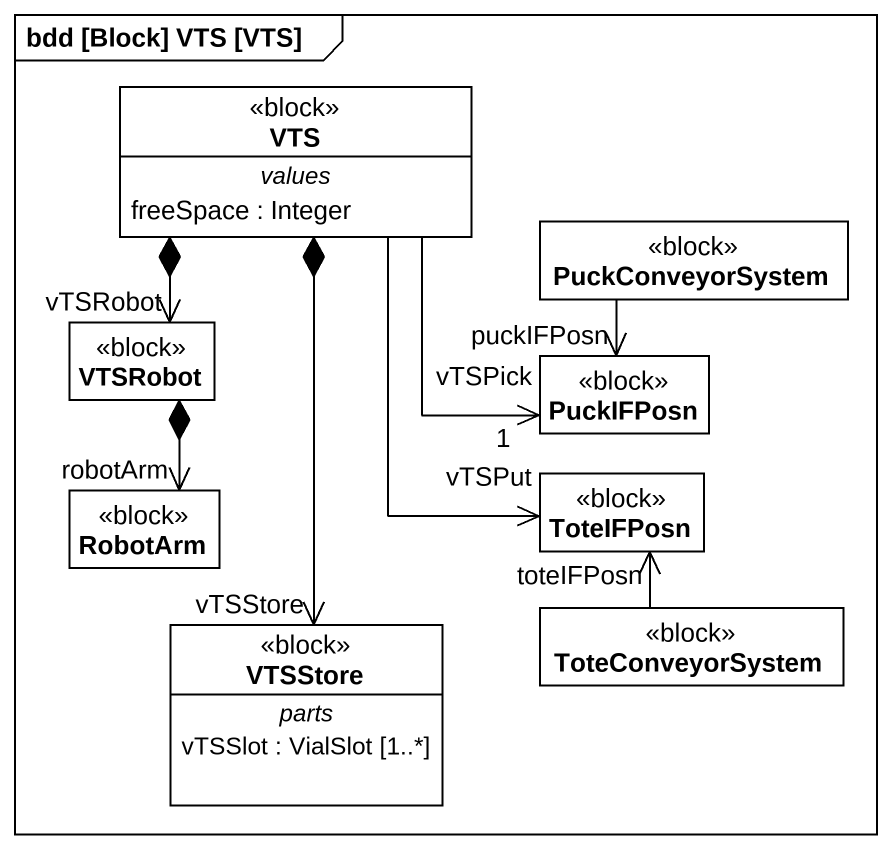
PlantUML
@startuml
mainframe bdd [Block] VTS [VTS]
hide circle
hide empty members
class VTS <<block>> {
  -- values --
  freeSpace : Integer
}
class PuckConveyorSystem <<block>>
class VTSRobot <<block>>
class PuckIFPosn <<block>>
class RobotArm <<block>>
class ToteIFPosn <<block>>
class VTSStore <<block>> {
  -- parts --
  vTSSlot : VialSlot [1..*]
}
class ToteConveyorSystem <<block>>
VTS *--> "vTSRobot" VTSRobot
VTS --> "vTSPick\n1" PuckIFPosn
VTS *--> "vTSStore" VTSStore
PuckConveyorSystem --> "puckIFPosn" PuckIFPosn
VTSRobot *--> "robotArm" RobotArm
ToteIFPosn "vTSPut" <-up- VTS
ToteIFPosn "toteIFPosn" <-- ToteConveyorSystem
@enduml
